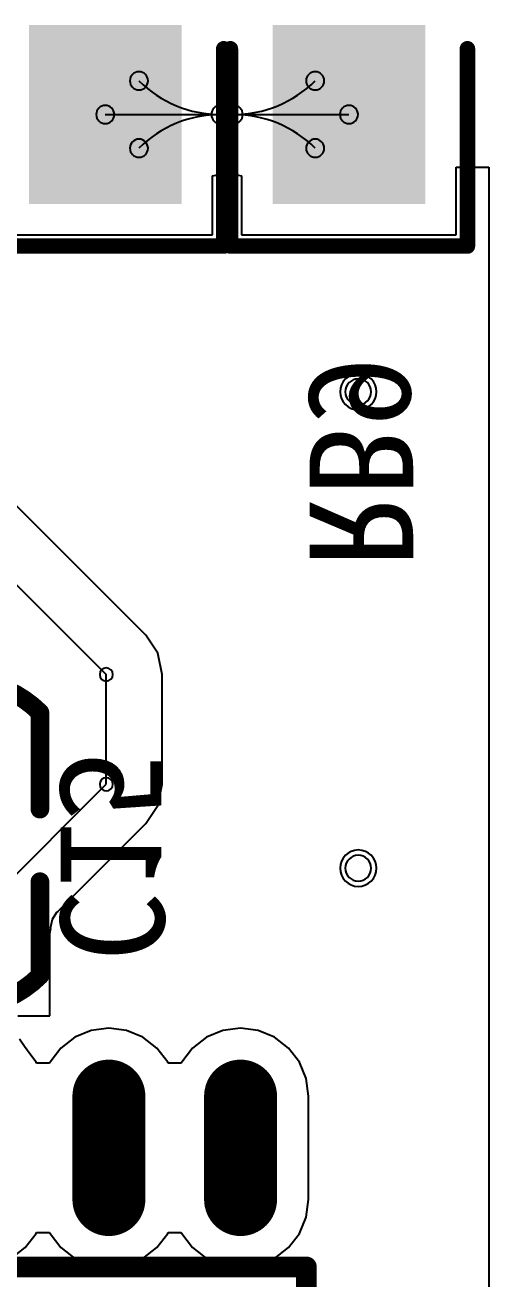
# Model space of a CAD drawing. Header units: inches. Extents: x 32166 to 66782, y 2386 to 7162.
# Drawn here: x 32706 to 32726.1, y 2979.4 to 3033.9 of the extents above; entities that cross this region are included whole.
import ezdxf

# ---------------------------------------------------------------- set-up
doc = ezdxf.new("R2010")
doc.units = ezdxf.units.IN
doc.header["$LTSCALE"] = 0.64311
doc.header["$MEASUREMENT"] = 0
for name, color, linetype in [('BOTTOMLAYER', 5, 'CONTINUOUS'), ('BOTTOMOVERLAY', 54, 'CONTINUOUS'), ('BOTTOMPASTE', 16, 'CONTINUOUS'), ('BOTTOMSOLDER', 6, 'CONTINUOUS'), ('MULTILAYER', 9, 'CONTINUOUS')]:
    doc.layers.add(name, color=color, linetype=linetype)
doc.styles.get("Standard").update_dxf_attribs({"font": 'txt', "width": 0.8})

msp = doc.modelspace()

# ---------------------------------------------------------------- linework, layer by layer
at = {"layer": 'BOTTOMLAYER'}
for p, q in [((32709.498, 3030.001), (32720.073, 3030.001)), ((32724.73, 3024.772), (32724.73, 3027.719)), ((32724.73, 3027.719), (32726.148, 3027.719)), ((32726.148, 3027.719), (32726.148, 2954.189)), ((32714.155, 3027.335), (32714.296, 3027.363)), ((32714.155, 3024.772), (32714.155, 3027.335)), ((32714.296, 3027.363), (32715.275, 3027.363)), ((32715.275, 3027.363), (32715.415, 3027.335)), ((32715.415, 3027.335), (32715.415, 3024.772)), ((32704.84, 3024.772), (32714.155, 3024.772)), ((32715.415, 3024.772), (32724.73, 3024.772)), ((32711.253, 3007.379), (32704.034, 3014.598)), ((32702.324, 3012.888), (32709.543, 3005.669)), ((32711.777, 3006.595), (32711.253, 3007.379)), ((32711.961, 3005.669), (32711.777, 3006.595)), ((32709.543, 3000.899), (32709.543, 3005.669)), ((32711.961, 3000.899), (32711.961, 3005.669)), ((32703.288, 2994.644), (32709.543, 3000.899)), ((32711.777, 2999.974), (32711.961, 3000.899)), ((32711.253, 2999.19), (32711.777, 2999.974)), ((32707.437, 2995.374), (32711.253, 2999.19)), ((32707.204, 2995.043), (32707.403, 2995.34)), ((32707.403, 2995.34), (32707.416, 2995.353)), ((32707.416, 2995.353), (32707.439, 2995.371)), ((32707.439, 2995.371), (32707.437, 2995.374)), ((32707.437, 2995.374), (32707.437, 2995.374)), ((32707.127, 2994.653), (32707.204, 2995.043)), ((32707.088, 2994.411), (32707.134, 2994.644)), ((32707.088, 2990.844), (32707.088, 2994.411)), ((32707.134, 2994.644), (32707.127, 2994.653)), ((32707.134, 2994.644), (32707.134, 2994.644)), ((32705.706, 2990.844), (32707.088, 2990.844)), ((32706.027, 2989.457), (32705.782, 2989.823)), ((32708.18, 2989.909), (32707.569, 2989.44)), ((32708.892, 2990.204), (32708.18, 2989.909)), ((32709.655, 2990.304), (32708.892, 2990.204)), ((32710.419, 2990.204), (32709.655, 2990.304)), ((32711.13, 2989.909), (32710.419, 2990.204)), ((32711.741, 2989.44), (32711.13, 2989.909)), ((32713.895, 2989.909), (32713.284, 2989.44)), ((32714.607, 2990.204), (32713.895, 2989.909)), ((32715.37, 2990.304), (32714.607, 2990.204)), ((32716.134, 2990.204), (32715.37, 2990.304)), ((32716.845, 2989.909), (32716.134, 2990.204)), ((32717.456, 2989.44), (32716.845, 2989.909)), ((32706.041, 2989.455), (32706.027, 2989.457)), ((32706.22, 2989.188), (32706.041, 2989.455)), ((32706.041, 2989.455), (32706.041, 2989.455)), ((32707.569, 2989.44), (32707.1, 2988.829)), ((32712.21, 2988.829), (32711.741, 2989.44)), ((32713.284, 2989.44), (32712.815, 2988.829)), ((32717.925, 2988.829), (32717.456, 2989.44)), ((32706.495, 2988.829), (32706.22, 2989.188)), ((32706.512, 2988.789), (32706.495, 2988.829)), ((32707.084, 2988.789), (32706.512, 2988.789)), ((32707.1, 2988.829), (32707.084, 2988.789)), ((32712.227, 2988.789), (32712.21, 2988.829)), ((32712.799, 2988.789), (32712.227, 2988.789)), ((32712.815, 2988.829), (32712.799, 2988.789)), ((32718.22, 2988.118), (32717.925, 2988.829)), ((32718.321, 2987.354), (32718.22, 2988.118)), ((32718.321, 2982.854), (32718.321, 2987.354)), ((32718.22, 2982.091), (32718.321, 2982.854)), ((32717.925, 2981.379), (32718.22, 2982.091)), ((32706.026, 2980.768), (32706.495, 2981.379)), ((32706.495, 2981.379), (32706.512, 2981.42)), ((32706.512, 2981.42), (32707.084, 2981.42)), ((32707.084, 2981.42), (32707.1, 2981.379)), ((32707.1, 2981.379), (32707.569, 2980.768)), ((32711.741, 2980.768), (32712.21, 2981.379)), ((32712.21, 2981.379), (32712.227, 2981.42)), ((32712.227, 2981.42), (32712.799, 2981.42)), ((32712.799, 2981.42), (32712.815, 2981.379)), ((32712.815, 2981.379), (32713.284, 2980.768)), ((32717.456, 2980.768), (32717.925, 2981.379)), ((32705.415, 2980.299), (32706.026, 2980.768)), ((32707.569, 2980.768), (32708.18, 2980.299)), ((32711.13, 2980.299), (32711.741, 2980.768)), ((32713.284, 2980.768), (32713.895, 2980.299)), ((32716.845, 2980.299), (32717.456, 2980.768)), ((32708.18, 2980.299), (32708.892, 2980.005)), ((32708.892, 2980.005), (32709.655, 2979.904)), ((32709.655, 2979.904), (32710.419, 2980.005)), ((32710.419, 2980.005), (32711.13, 2980.299)), ((32713.895, 2980.299), (32714.607, 2980.005)), ((32714.607, 2980.005), (32715.37, 2979.904)), ((32715.37, 2979.904), (32716.134, 2980.005)), ((32716.134, 2980.005), (32716.845, 2980.299))]:
    msp.add_line(p, q, dxfattribs=at)
at = {"layer": 'BOTTOMLAYER', "const_width": 2.25}
for points in [[(32709.655, 2987.354), (32709.655, 2982.854)], [(32715.37, 2987.354), (32715.37, 2982.854)]]:
    msp.add_lwpolyline(points, dxfattribs=at)
at = {"layer": 'BOTTOMLAYER', "const_width": 1.125}
for points in [[(32709.655, 2986.792, 1), (32709.655, 2987.917, 1)], [(32715.37, 2986.792, 1), (32715.37, 2987.917, 1)], [(32709.655, 2982.292, 1), (32709.655, 2983.417, 1)], [(32715.37, 2982.292, 1), (32715.37, 2983.417, 1)]]:
    msp.add_lwpolyline(points, format="xyb", close=True, dxfattribs=at)
at = {"layer": 'BOTTOMLAYER'}
for centre, radius, start, end in [((32710.961, 3031.465), 0.394, 0, 180), ((32710.961, 3031.465), 0.394, 0, 180), ((32710.961, 3031.465), 0.394, 0, 180), ((32718.609, 3031.465), 0.394, 0, 180), ((32718.609, 3031.465), 0.394, 0, 180), ((32718.609, 3031.465), 0.394, 0, 180), ((32710.961, 3031.465), 0.394, 180, 0), ((32710.961, 3031.465), 0.394, 180, 0), ((32710.961, 3031.465), 0.394, 180, 0), ((32714.495, 3034.998), 4.997, 225, 270), ((32714.495, 3034.998), 4.997, 225, 270), ((32714.495, 3034.998), 4.997, 225, 270), ((32715.075, 3034.998), 4.997, 270, 315), ((32715.075, 3034.998), 4.997, 270, 315), ((32715.075, 3034.998), 4.997, 270, 315), ((32718.609, 3031.465), 0.394, 180, 0), ((32718.609, 3031.465), 0.394, 180, 0), ((32718.609, 3031.465), 0.394, 180, 0), ((32709.498, 3030.001), 0.394, 0, 180), ((32714.495, 3030.001), 0.394, 0, 180), ((32714.495, 3030.001), 0.394, 0, 180), ((32714.495, 3030.001), 0.394, 0, 180), ((32714.495, 3030.001), 0.394, 0, 180), ((32714.495, 3030.001), 0.394, 0, 180), ((32714.495, 3030.001), 0.394, 0, 180), ((32715.075, 3030.001), 0.394, 0, 180), ((32715.075, 3030.001), 0.394, 0, 180), ((32715.075, 3030.001), 0.394, 0, 180), ((32715.075, 3030.001), 0.394, 0, 180), ((32715.075, 3030.001), 0.394, 0, 180), ((32715.075, 3030.001), 0.394, 0, 180), ((32720.073, 3030.001), 0.394, 0, 180), ((32709.498, 3030.001), 0.394, 180, 0), ((32714.495, 3025.003), 4.997, 90, 135), ((32714.495, 3025.003), 4.997, 90, 135), ((32714.495, 3025.003), 4.997, 90, 135), ((32714.495, 3030.001), 0.394, 180, 0), ((32714.495, 3030.001), 0.394, 180, 0), ((32714.495, 3030.001), 0.394, 180, 0), ((32714.495, 3030.001), 0.394, 180, 0), ((32714.495, 3030.001), 0.394, 180, 0), ((32714.495, 3030.001), 0.394, 180, 0), ((32715.075, 3030.001), 0.394, 180, 0), ((32715.075, 3030.001), 0.394, 180, 0), ((32715.075, 3030.001), 0.394, 180, 0), ((32715.075, 3030.001), 0.394, 180, 0), ((32715.075, 3030.001), 0.394, 180, 0), ((32715.075, 3030.001), 0.394, 180, 0), ((32715.075, 3025.003), 4.997, 45, 90), ((32715.075, 3025.003), 4.997, 45, 90), ((32715.075, 3025.003), 4.997, 45, 90), ((32720.073, 3030.001), 0.394, 180, 0), ((32710.961, 3028.537), 0.394, 0, 180), ((32710.961, 3028.537), 0.394, 0, 180), ((32710.961, 3028.537), 0.394, 0, 180), ((32710.961, 3028.537), 0.394, 180, 0), ((32710.961, 3028.537), 0.394, 180, 0), ((32710.961, 3028.537), 0.394, 180, 0), ((32718.609, 3028.537), 0.394, 0, 180), ((32718.609, 3028.537), 0.394, 0, 180), ((32718.609, 3028.537), 0.394, 0, 180), ((32718.609, 3028.537), 0.394, 180, 0), ((32718.609, 3028.537), 0.394, 180, 0), ((32718.609, 3028.537), 0.394, 180, 0), ((32720.478, 3017.954), 0.562, 0, 180), ((32720.478, 3017.954), 0.562, 180, 0), ((32709.543, 3005.669), 0.286, 0, 180), ((32709.543, 3005.669), 0.286, 0, 180), ((32709.543, 3005.669), 0.286, 180, 0), ((32709.543, 3005.669), 0.286, 180, 0), ((32709.543, 3000.899), 0.286, 0, 180), ((32709.543, 3000.899), 0.286, 0, 180), ((32709.543, 3000.899), 0.286, 180, 0), ((32709.543, 3000.899), 0.286, 180, 0), ((32720.478, 2997.254), 0.562, 0, 180), ((32720.478, 2997.254), 0.562, 180, 0)]:
    msp.add_arc(centre, radius, start, end, dxfattribs=at)
for points in [[(32712.355, 3026.572), (32712.355, 3033.43), (32706.64, 3026.572), (32706.64, 3033.43)], [(32722.93, 3026.572), (32722.93, 3033.43), (32717.215, 3026.572), (32717.215, 3033.43)]]:
    msp.add_solid(points, dxfattribs=at)
at = {"layer": 'BOTTOMOVERLAY'}
for points, const_width in [([(32714.641, 3024.286), (32714.641, 3032.858)], 0.675), ([(32714.929, 3024.286), (32714.929, 3032.858)], 0.675), ([(32725.216, 3024.286), (32725.216, 3032.858)], 0.675), ([(32704.354, 3024.286), (32714.641, 3024.286)], 0.675), ([(32714.929, 3024.286), (32725.216, 3024.286)], 0.675), ([(32706.663, 2999.819), (32706.663, 3004.017)], 0.81), ([(32706.663, 2992.587), (32706.663, 2996.669)], 0.81), ([(32672.508, 2979.929), (32718.228, 2979.929)], 0.9), ([(32718.228, 2974.158), (32718.228, 2979.929)], 0.9)]:
    msp.add_lwpolyline(points, dxfattribs=dict(at, const_width=const_width))
for points, const_width in [([(32714.641, 3032.69, 1), (32714.641, 3033.027, 1)], 0.337), ([(32714.929, 3032.69, 1), (32714.929, 3033.027, 1)], 0.337), ([(32725.216, 3032.69, 1), (32725.216, 3033.027, 1)], 0.337), ([(32714.641, 3024.117, 1), (32714.641, 3024.455, 1)], 0.337), ([(32714.641, 3024.117, 1), (32714.641, 3024.455, 1)], 0.337), ([(32714.929, 3024.117, 1), (32714.929, 3024.455, 1)], 0.337), ([(32714.929, 3024.117, 1), (32714.929, 3024.455, 1)], 0.337), ([(32725.216, 3024.117, 1), (32725.216, 3024.455, 1)], 0.337), ([(32725.216, 3024.117, 1), (32725.216, 3024.455, 1)], 0.337), ([(32706.865, 3004.017, 1), (32706.46, 3004.017, 1)], 0.405), ([(32706.865, 3004.017, 1), (32706.46, 3004.017, 1)], 0.405), ([(32706.865, 2999.819, 1), (32706.46, 2999.819, 1)], 0.405), ([(32706.865, 2996.669, 1), (32706.46, 2996.669, 1)], 0.405), ([(32706.865, 2992.587, 1), (32706.46, 2992.587, 1)], 0.405), ([(32706.865, 2992.587, 1), (32706.46, 2992.587, 1)], 0.405), ([(32718.228, 2979.704, 1), (32718.228, 2980.154, 1)], 0.45), ([(32718.228, 2979.704, 1), (32718.228, 2980.154, 1)], 0.45)]:
    msp.add_lwpolyline(points, format="xyb", close=True, dxfattribs=dict(at, const_width=const_width))
at = {"layer": 'BOTTOMOVERLAY', "const_width": 0.81}
for points in [[(32699.913, 3004.017, -0.414214), (32706.663, 3004.017)], [(32706.663, 2992.587, -0.414214), (32699.913, 2992.587)]]:
    msp.add_lwpolyline(points, format="xyb", dxfattribs=at)
at = {"layer": 'BOTTOMPASTE', "const_width": 2.25}
for points in [[(32709.655, 2987.354), (32709.655, 2982.854)], [(32715.37, 2987.354), (32715.37, 2982.854)]]:
    msp.add_lwpolyline(points, dxfattribs=at)
at = {"layer": 'BOTTOMPASTE', "const_width": 1.125}
for points in [[(32709.655, 2986.792, 1), (32709.655, 2987.917, 1)], [(32715.37, 2986.792, 1), (32715.37, 2987.917, 1)], [(32709.655, 2982.292, 1), (32709.655, 2983.417, 1)], [(32715.37, 2982.292, 1), (32715.37, 2983.417, 1)]]:
    msp.add_lwpolyline(points, format="xyb", close=True, dxfattribs=at)
at = {"layer": 'BOTTOMPASTE'}
for points in [[(32712.355, 3026.572), (32712.355, 3033.43), (32706.64, 3026.572), (32706.64, 3033.43)], [(32722.93, 3026.572), (32722.93, 3033.43), (32717.215, 3026.572), (32717.215, 3033.43)]]:
    msp.add_solid(points, dxfattribs=at)
at = {"layer": 'BOTTOMSOLDER', "const_width": 3.164}
for points in [[(32709.655, 2987.354), (32709.655, 2982.854)], [(32715.37, 2987.354), (32715.37, 2982.854)]]:
    msp.add_lwpolyline(points, dxfattribs=at)
at = {"layer": 'BOTTOMSOLDER', "const_width": 1.582}
for points in [[(32709.655, 2986.563, 1), (32709.655, 2988.145, 1)], [(32715.37, 2986.563, 1), (32715.37, 2988.145, 1)], [(32709.655, 2982.063, 1), (32709.655, 2983.645, 1)], [(32715.37, 2982.063, 1), (32715.37, 2983.645, 1)]]:
    msp.add_lwpolyline(points, format="xyb", close=True, dxfattribs=at)
at = {"layer": 'BOTTOMSOLDER'}
for centre, start, end in [((32720.478, 3017.954), 0, 180), ((32720.478, 3017.954), 180, 0), ((32720.478, 2997.254), 0, 180), ((32720.478, 2997.254), 180, 0)]:
    msp.add_arc(centre, 0.791, start, end, dxfattribs=at)
for points in [[(32712.812, 3026.115), (32712.812, 3033.887), (32706.183, 3026.115), (32706.183, 3033.887)], [(32723.387, 3026.115), (32723.387, 3033.887), (32716.758, 3026.115), (32716.758, 3033.887)]]:
    msp.add_solid(points, dxfattribs=at)
at = {"layer": 'MULTILAYER'}
for centre, start, end in [((32720.478, 3017.954), 0, 180), ((32720.478, 3017.954), 180, 0), ((32720.478, 2997.254), 0, 180), ((32720.478, 2997.254), 180, 0)]:
    msp.add_arc(centre, 0.562, start, end, dxfattribs=at)

# ---------------------------------------------------------------- texts
at = {"layer": 'BOTTOMOVERLAY', "text_generation_flag": 2}
for s, p in [('RB9', (32718.363, 3010.304)), ('C15', (32707.563, 2993.204))]:
    msp.add_text(s, height=4.5, rotation=270, dxfattribs=at).set_placement(p)

doc.saveas('drawing.dxf')
